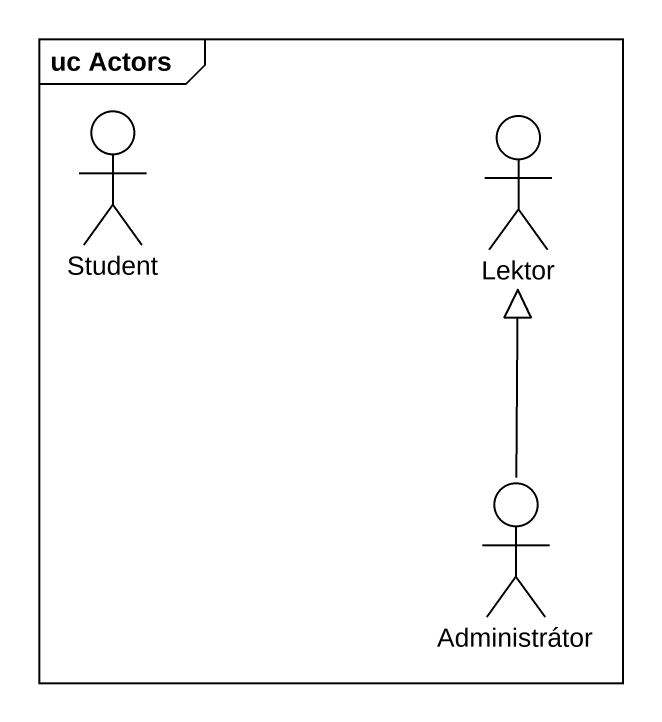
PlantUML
@startuml
mainframe uc Actors
actor Student
actor Lektor
actor Administrátor
Administrátor -up-|> Lektor
@enduml
